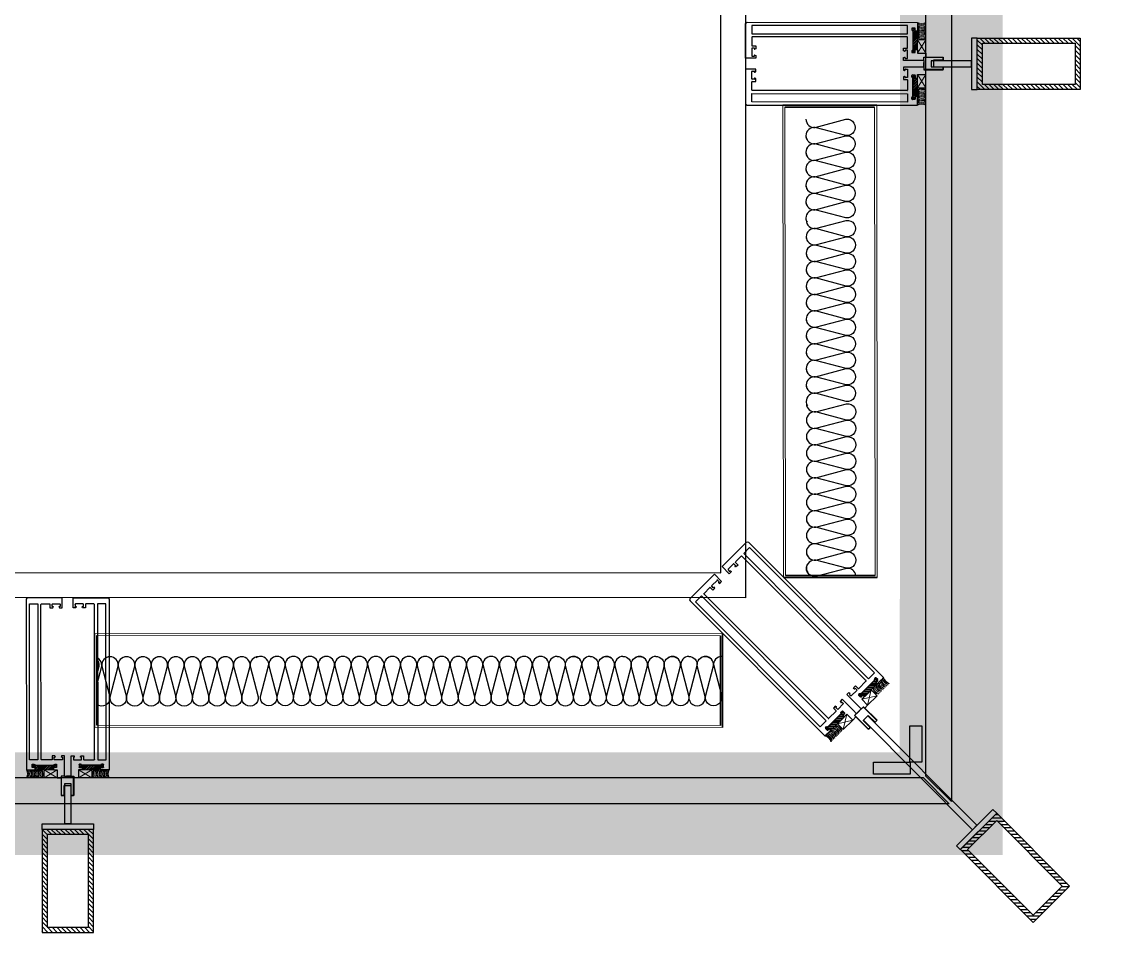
# Model space of a CAD drawing. Header units: feet. Extents: x 1421395 to 1426379, y -945253 to -943919.
# Drawn here: x 1426291.23 to 1426332.15, y -945107.15 to -945072.72 of the extents above; entities that cross this region are included whole.
import ezdxf

# ---------------------------------------------------------------- set-up
doc = ezdxf.new("R2010")
doc.units = ezdxf.units.FT
for name, color, linetype in [('04--hatch-1', 8, 'Continuous'), ('07--dim-1', 8, 'Continuous'), ('glazing', 145, 'Continuous'), ('H--metalwork', 1, 'Continuous'), ('L--windows-1', 1, 'Continuous'), ('M--Tiling', 9, 'Continuous')]:
    doc.layers.add(name, color=color, linetype=linetype)
doc.layers.add('1.PROFILES', color=6, linetype='Continuous', lineweight=35)
doc.layers.add('pline', color=210, linetype='Continuous', lineweight=5)

# ---------------------------------------------------------------- blocks, each defined once
blk = doc.blocks.new('DFS')
at = {"color": 6, "lineweight": 0}
for p, q in [((764601.9, 31632, 0), (764602.4, 31173.2, 0)), ((764603.9, 31630, 0), (764604.4, 31175.2, 0)), ((764691, 31630, 0), (764691.4, 31175.2, 0)), ((764693, 31632, 0), (764693.4, 31173.2, 0)), ((764543.3, 31118.6, 0), (763933.5, 31118.9, 0)), ((764541.3, 31116.6, 0), (763935.5, 31116.9, 0)), ((764541.3, 31029.6, 0), (763935.5, 31029.9, 0)), ((764543.3, 31027.6, 0), (763933.5, 31027.9, 0))]:
    blk.add_line(p, q, dxfattribs=at)
at = {"color": 250, "elevation": 0}
for points in [[(764624.3, 31618.4, 0.451718), (764633.3, 31610.5), (764663.2, 31618.4, -1.135042), (764663.2, 31602.5), (764633.3, 31610.4, 0.451718), (764624.3, 31602.4, 0.137116), (764625.4, 31598.3, 0.137116)], [(764624.3, 31602.4, 0.451718), (764633.3, 31594.5), (764663.2, 31602.4, -1.135042), (764663.2, 31586.5), (764633.3, 31594.4, 0.451718), (764624.3, 31586.4, 0.137116), (764625.4, 31582.3, 0.137116)], [(764624.3, 31586.4, 0.451718), (764633.3, 31578.5), (764663.2, 31586.4, -1.135042), (764663.2, 31570.5), (764633.3, 31578.4, 0.451718), (764624.3, 31570.4, 0.137116), (764625.4, 31566.3, 0.137116)], [(764624.3, 31570.4, 0.451718), (764633.3, 31562.5), (764663.2, 31570.4, -1.135042), (764663.2, 31554.5), (764633.3, 31562.4, 0.451718), (764624.3, 31554.4, 0.137116), (764625.4, 31550.3, 0.137116)], [(764624.3, 31554.4, 0.451718), (764633.3, 31546.5), (764663.2, 31554.4, -1.135042), (764663.2, 31538.5), (764633.3, 31546.4, 0.451718), (764624.3, 31538.4, 0.137116), (764625.4, 31534.3, 0.137116)], [(764624.3, 31538.4, 0.451718), (764633.3, 31530.5), (764663.2, 31538.4, -1.135042), (764663.2, 31522.5), (764633.3, 31530.4, 0.451718), (764624.3, 31522.4, 0.137116), (764625.4, 31518.3, 0.137116)], [(764624.6, 31520.3, 0.451718), (764633.6, 31512.3), (764663.5, 31520.2, -1.135042), (764663.5, 31504.3), (764633.6, 31512.2, 0.451718), (764624.6, 31504.3, 0.137116), (764625.7, 31500.1, 0.137116)], [(764624.6, 31504.3, 0.451718), (764633.6, 31496.3), (764663.5, 31504.2, -1.135042), (764663.5, 31488.3), (764633.6, 31496.2, 0.451718), (764624.6, 31488.3, 0.137116), (764625.7, 31484.1, 0.137116)], [(764624.6, 31488.3, 0.451718), (764633.6, 31480.3), (764663.5, 31488.2, -1.135042), (764663.5, 31472.3), (764633.6, 31480.2, 0.451718), (764624.6, 31472.3, 0.137116), (764625.7, 31468.1, 0.137116)], [(764624.6, 31472.3, 0.451718), (764633.6, 31464.3), (764663.5, 31472.2, -1.135042), (764663.5, 31456.3), (764633.6, 31464.2, 0.451718), (764624.6, 31456.3, 0.137116), (764625.7, 31452.1, 0.137116)], [(764624.6, 31456.3, 0.451718), (764633.6, 31448.3), (764663.5, 31456.2, -1.135042), (764663.5, 31440.3), (764633.6, 31448.2, 0.451718), (764624.6, 31440.3, 0.137116), (764625.7, 31436.1, 0.137116)], [(764624.6, 31440.3, 0.451718), (764633.6, 31432.3), (764663.5, 31440.2, -1.135042), (764663.5, 31424.3), (764633.6, 31432.2, 0.451718), (764624.6, 31424.3, 0.137116), (764625.7, 31420.1, 0.137116)], [(764624.6, 31424.3, 0.451718), (764633.6, 31416.3), (764663.5, 31424.2, -1.135042), (764663.5, 31408.3), (764633.6, 31416.2, 0.451718), (764624.6, 31408.3, 0.137116), (764625.7, 31404.1, 0.137116)], [(764624.6, 31408.3, 0.451718), (764633.6, 31400.3), (764663.5, 31408.2, -1.135042), (764663.5, 31392.3), (764633.6, 31400.2, 0.451718), (764624.6, 31392.3, 0.137116), (764625.7, 31388.1, 0.137116)], [(764624.6, 31392.3, 0.451718), (764633.6, 31384.3), (764663.5, 31392.2, -1.135042), (764663.5, 31376.3), (764633.6, 31384.2, 0.451718), (764624.6, 31376.3, 0.137116), (764625.7, 31372.1, 0.137116)], [(764624.6, 31376.3, 0.451718), (764633.6, 31368.3), (764663.5, 31376.2, -1.135042), (764663.5, 31360.3), (764633.6, 31368.2, 0.451718), (764624.6, 31360.3, 0.137116), (764625.7, 31356.1, 0.137116)], [(764624.6, 31360.3, 0.451718), (764633.6, 31352.3), (764663.5, 31360.2, -1.135042), (764663.5, 31344.3), (764633.6, 31352.2, 0.451718), (764624.6, 31344.3, 0.137116), (764625.7, 31340.1, 0.137116)], [(764624.8, 31342.1, 0.451718), (764633.9, 31334.2), (764663.8, 31342.1, -1.135042), (764663.8, 31326.2), (764633.9, 31334.1, 0.451718), (764624.8, 31326.1, 0.137116), (764626, 31322, 0.137116)], [(764624.8, 31326.1, 0.451718), (764633.9, 31318.2), (764663.8, 31326.1, -1.135042), (764663.8, 31310.2), (764633.9, 31318.1, 0.451718), (764624.8, 31310.1, 0.137116), (764626, 31306, 0.137116)], [(764624.8, 31310.1, 0.451718), (764633.9, 31302.2), (764663.8, 31310.1, -1.135042), (764663.8, 31294.2), (764633.9, 31302.1, 0.451718), (764624.8, 31294.1, 0.137116), (764626, 31290, 0.137116)], [(764624.8, 31294.1, 0.451718), (764633.9, 31286.2), (764663.8, 31294.1, -1.135042), (764663.8, 31278.2), (764633.9, 31286.1, 0.451718), (764624.8, 31278.1, 0.137116), (764626, 31274, 0.137116)], [(764624.8, 31278.1, 0.451718), (764633.9, 31270.2), (764663.8, 31278.1, -1.135042), (764663.8, 31262.2), (764633.9, 31270.1, 0.451718), (764624.8, 31262.1, 0.137116), (764626, 31258, 0.137116)], [(764624.8, 31262.1, 0.451718), (764633.9, 31254.2), (764663.8, 31262.1, -1.135042), (764663.8, 31246.2), (764633.9, 31254.1, 0.451718), (764624.8, 31246.1, 0.137116), (764626, 31242, 0.137116)], [(764624.8, 31246.1, 0.451718), (764633.9, 31238.2), (764663.8, 31246.1, -1.135042), (764663.8, 31230.2), (764633.9, 31238.1, 0.451718), (764624.8, 31230.1, 0.137116), (764626, 31226, 0.137116)], [(764624.8, 31230.1, 0.451718), (764633.9, 31222.2), (764663.8, 31230.1, -1.135042), (764663.8, 31214.2), (764633.9, 31222.1, 0.451718), (764624.8, 31214.1, 0.137116), (764626, 31210, 0.137116)], [(764624.8, 31214.1, 0.451718), (764633.9, 31206.2), (764663.8, 31214.1, -1.135042), (764663.8, 31198.2), (764633.9, 31206.1, 0.451718), (764624.8, 31198.1, 0.137116), (764626, 31194, 0.137116)], [(764624.8, 31198.1, 0.451718), (764633.9, 31190.2), (764663.8, 31198.1, -1.135042), (764663.8, 31182.2), (764633.9, 31190.1, 0.451718), (764624.8, 31182.1, 0.137116), (764626, 31178, 0.137116)], [(764672.8, 31175.2, 0.410517), (764663.8, 31182.1), (764633.9, 31174.2, -0.451718), (764624.8, 31182.1, -0.137116), (764626, 31186.3)], [(763948.4, 31096.3, 0.451718), (763940.5, 31087.3), (763948.4, 31057.3, -0.669551), (763935.5, 31050, -0.669551)], [(763935.5, 31068.8), (763940.4, 31087.3, 0.337595), (763935.5, 31095.7)], [(763935.5, 31078.3), (763937.9, 31087.2, 0.235183), (763935.5, 31094)], [(763964.4, 31096.3, 0.451718), (763956.5, 31087.3), (763964.4, 31057.3, -1.135042), (763948.5, 31057.3), (763956.4, 31087.3, 0.451718), (763948.4, 31096.3, 0.137116), (763944.3, 31095.1, 0.137116)], [(763980.4, 31096.3, 0.451718), (763972.5, 31087.3), (763980.4, 31057.3, -1.135042), (763964.5, 31057.3), (763972.4, 31087.3, 0.451718), (763964.4, 31096.3, 0.137116), (763960.3, 31095.1, 0.137116)], [(763996.4, 31096.3, 0.451718), (763988.5, 31087.3), (763996.4, 31057.3, -1.135042), (763980.5, 31057.3), (763988.4, 31087.3, 0.451718), (763980.4, 31096.3, 0.137116), (763976.3, 31095.1, 0.137116)], [(764012.4, 31096.3, 0.451718), (764004.5, 31087.3), (764012.4, 31057.3, -1.135042), (763996.5, 31057.3), (764004.4, 31087.3, 0.451718), (763996.4, 31096.3, 0.137116), (763992.3, 31095.1, 0.137116)], [(764028.4, 31096.3, 0.451718), (764020.5, 31087.3), (764028.4, 31057.3, -1.135042), (764012.5, 31057.3), (764020.4, 31087.3, 0.451718), (764012.4, 31096.3, 0.137116), (764008.3, 31095.1, 0.137116)], [(764044.4, 31096.3, 0.451718), (764036.5, 31087.3), (764044.4, 31057.3, -1.135042), (764028.5, 31057.3), (764036.4, 31087.3, 0.451718), (764028.4, 31096.3, 0.137116), (764024.3, 31095.1, 0.137116)], [(764060.4, 31096.3, 0.451718), (764052.5, 31087.3), (764060.4, 31057.3, -1.135042), (764044.5, 31057.3), (764052.4, 31087.3, 0.451718), (764044.4, 31096.3, 0.137116), (764040.3, 31095.1, 0.137116)], [(764076.4, 31096.3, 0.451718), (764068.5, 31087.3), (764076.4, 31057.3, -1.135042), (764060.5, 31057.3), (764068.4, 31087.3, 0.451718), (764060.4, 31096.3, 0.137116), (764056.3, 31095.1, 0.137116)], [(764092.4, 31096.3, 0.451718), (764084.5, 31087.3), (764092.4, 31057.3, -1.135042), (764076.5, 31057.3), (764084.4, 31087.3, 0.451718), (764076.4, 31096.3, 0.137116), (764072.3, 31095.1, 0.137116)], [(764110.6, 31096.6, 0.451718), (764102.7, 31087.6), (764110.5, 31057.6, -1.135042), (764094.7, 31057.6), (764102.5, 31087.6, 0.451718), (764094.6, 31096.6, 0.137116), (764090.4, 31095.4, 0.137116)], [(764126.6, 31096.6, 0.451718), (764118.7, 31087.6), (764126.5, 31057.6, -1.135042), (764110.7, 31057.6), (764118.5, 31087.6, 0.451718), (764110.6, 31096.6, 0.137116), (764106.4, 31095.4, 0.137116)], [(764142.6, 31096.6, 0.451718), (764134.7, 31087.6), (764142.5, 31057.6, -1.135042), (764126.7, 31057.6), (764134.5, 31087.6, 0.451718), (764126.6, 31096.6, 0.137116), (764122.4, 31095.4, 0.137116)], [(764158.6, 31096.6, 0.451718), (764150.7, 31087.6), (764158.5, 31057.6, -1.135042), (764142.7, 31057.6), (764150.5, 31087.6, 0.451718), (764142.6, 31096.6, 0.137116), (764138.4, 31095.4, 0.137116)], [(764174.6, 31096.6, 0.451718), (764166.7, 31087.6), (764174.5, 31057.6, -1.135042), (764158.7, 31057.6), (764166.5, 31087.6, 0.451718), (764158.6, 31096.6, 0.137116), (764154.4, 31095.4, 0.137116)], [(764190.6, 31096.6, 0.451718), (764182.7, 31087.6), (764190.5, 31057.6, -1.135042), (764174.7, 31057.6), (764182.5, 31087.6, 0.451718), (764174.6, 31096.6, 0.137116), (764170.4, 31095.4, 0.137116)], [(764206.6, 31096.6, 0.451718), (764198.7, 31087.6), (764206.5, 31057.6, -1.135042), (764190.7, 31057.6), (764198.5, 31087.6, 0.451718), (764190.6, 31096.6, 0.137116), (764186.4, 31095.4, 0.137116)], [(764222.6, 31096.6, 0.451718), (764214.7, 31087.6), (764222.5, 31057.6, -1.135042), (764206.7, 31057.6), (764214.5, 31087.6, 0.451718), (764206.6, 31096.6, 0.137116), (764202.4, 31095.4, 0.137116)], [(764238.6, 31096.6, 0.451718), (764230.7, 31087.6), (764238.5, 31057.6, -1.135042), (764222.7, 31057.6), (764230.5, 31087.6, 0.451718), (764222.6, 31096.6, 0.137116), (764218.4, 31095.4, 0.137116)], [(764254.6, 31096.6, 0.451718), (764246.7, 31087.6), (764254.5, 31057.6, -1.135042), (764238.7, 31057.6), (764246.5, 31087.6, 0.451718), (764238.6, 31096.6, 0.137116), (764234.4, 31095.4, 0.137116)], [(764270.6, 31096.6, 0.451718), (764262.7, 31087.6), (764270.5, 31057.6, -1.135042), (764254.7, 31057.6), (764262.5, 31087.6, 0.451718), (764254.6, 31096.6, 0.137116), (764250.4, 31095.4, 0.137116)], [(764286.6, 31096.6, 0.451718), (764278.7, 31087.6), (764286.5, 31057.6, -1.135042), (764270.7, 31057.6), (764278.5, 31087.6, 0.451718), (764270.6, 31096.6, 0.137116), (764266.4, 31095.4, 0.137116)], [(764302.6, 31096.6, 0.451718), (764294.7, 31087.6), (764302.5, 31057.6, -1.135042), (764286.7, 31057.6), (764294.5, 31087.6, 0.451718), (764286.6, 31096.6, 0.137116), (764282.4, 31095.4, 0.137116)], [(764318.6, 31096.6, 0.451718), (764310.7, 31087.6), (764318.5, 31057.6, -1.135042), (764302.7, 31057.6), (764310.5, 31087.6, 0.451718), (764302.6, 31096.6, 0.137116), (764298.4, 31095.4, 0.137116)], [(764334.6, 31096.6, 0.451718), (764326.7, 31087.6), (764334.5, 31057.6, -1.135042), (764318.7, 31057.6), (764326.5, 31087.6, 0.451718), (764318.6, 31096.6, 0.137116), (764314.4, 31095.4, 0.137116)], [(764350.6, 31096.6, 0.451718), (764342.7, 31087.6), (764350.5, 31057.6, -1.135042), (764334.7, 31057.6), (764342.5, 31087.6, 0.451718), (764334.6, 31096.6, 0.137116), (764330.4, 31095.4, 0.137116)], [(764366.6, 31096.6, 0.451718), (764358.7, 31087.6), (764366.5, 31057.6, -1.135042), (764350.7, 31057.6), (764358.5, 31087.6, 0.451718), (764350.6, 31096.6, 0.137116), (764346.4, 31095.4, 0.137116)], [(764382.6, 31096.6, 0.451718), (764374.7, 31087.6), (764382.5, 31057.6, -1.135042), (764366.7, 31057.6), (764374.5, 31087.6, 0.451718), (764366.6, 31096.6, 0.137116), (764362.4, 31095.4, 0.137116)], [(764382.6, 31096.6, -0.451718), (764390.5, 31087.6), (764382.7, 31057.6, 1.135042), (764398.5, 31057.6), (764390.7, 31087.6, -0.451718), (764398.6, 31096.6, -0.137116), (764402.7, 31095.4, -0.137116)], [(764414.6, 31096.6, 0.451718), (764406.7, 31087.6), (764414.5, 31057.6, -1.135042), (764398.7, 31057.6), (764406.5, 31087.6, 0.451718), (764398.6, 31096.6, 0.137116), (764394.4, 31095.4, 0.137116)], [(764414.6, 31096.6, -0.451718), (764422.5, 31087.6), (764414.7, 31057.6, 1.135042), (764430.5, 31057.6), (764422.7, 31087.6, -0.451718), (764430.6, 31096.6, -0.137116), (764434.7, 31095.4, -0.137116)], [(764446.6, 31096.6, 0.451718), (764438.7, 31087.6), (764446.5, 31057.6, -1.135042), (764430.7, 31057.6), (764438.5, 31087.6, 0.451718), (764430.6, 31096.6, 0.137116), (764426.4, 31095.4, 0.137116)], [(764446.6, 31096.6, -0.451718), (764454.5, 31087.6), (764446.7, 31057.6, 1.135042), (764462.5, 31057.6), (764454.7, 31087.6, -0.451718), (764462.6, 31096.6, -0.137116), (764466.7, 31095.4, -0.137116)], [(764478.6, 31096.6, 0.451718), (764470.7, 31087.6), (764478.5, 31057.6, -1.135042), (764462.7, 31057.6), (764470.5, 31087.6, 0.451718), (764462.6, 31096.6, 0.137116), (764458.4, 31095.4, 0.137116)], [(764478.6, 31096.6, -0.451718), (764486.5, 31087.6), (764478.7, 31057.6, 1.135042), (764494.5, 31057.6), (764486.7, 31087.6, -0.451718), (764494.6, 31096.6, -0.137116), (764498.7, 31095.4, -0.137116)], [(764510.6, 31096.6, 0.451718), (764502.7, 31087.6), (764510.5, 31057.6, -1.135042), (764494.7, 31057.6), (764502.5, 31087.6, 0.451718), (764494.6, 31096.6, 0.137116), (764490.4, 31095.4, 0.137116)], [(764510.6, 31096.6, -0.451718), (764518.5, 31087.6), (764510.7, 31057.6, 1.135042), (764526.5, 31057.6), (764518.7, 31087.6, -0.451718), (764526.6, 31096.6, -0.137116), (764530.7, 31095.4, -0.137116)], [(764542.6, 31096.6, 0.451718), (764534.7, 31087.6), (764542.5, 31057.6, -1.135042), (764526.7, 31057.6), (764534.5, 31087.6, 0.451718), (764526.6, 31096.6, 0.137116), (764522.4, 31095.4, 0.137116)]]:
    blk.add_lwpolyline(points, format="xyb", dxfattribs=at)
at = {"layer": '1.PROFILES'}
for p, q in [((764601.9, 31632, 0), (764693, 31632, 0)), ((764603.9, 31630, 0), (764691, 31630, 0)), ((764693.4, 31173.2, 0), (764602.4, 31173.2, 0)), ((764691.4, 31175.2, 0), (764604.4, 31175.2, 0)), ((763933.5, 31027.9, 0), (763933.5, 31118.9, 0)), ((763935.5, 31029.9, 0), (763935.5, 31116.9, 0)), ((764541.3, 31116.6, 0), (764541.3, 31029.6, 0)), ((764543.3, 31118.6, 0), (764543.3, 31027.6, 0))]:
    blk.add_line(p, q, dxfattribs=at)
at = {"layer": 'M--Tiling', "elevation": 0}
for points in [[(764541.5, 31177.7), (764541.5, 31754), (764565.6, 31754), (764565.6, 31177.7), (764565.6, 31177.7)], [(764565.6, 31177.7), (764565.6, 31177.7), (764565.6, 31153.6), (762765.9, 31154.1), (762765.9, 31178.2), (764541.5, 31177.7)]]:
    blk.add_lwpolyline(points, dxfattribs=at)
blk = doc.blocks.new('dxfhjt')
at = {"lineweight": 9}
h = blk.add_hatch(dxfattribs=at)
h.set_pattern_fill('ANSI32', color=250, scale=5, angle=900, style=0)
h.set_pattern_definition([(225, (123068.4649, -64400.1108), (1.325825215, -1.325825215), []), (225, (123067.581, -64400.1108), (1.325825215, -1.325825215), [])])
h.paths.add_polyline_path([(-56844.4, -163131.8, 0.414214), (-56844.2, -163131.6), (-56844.2, -163130.6), (-56844.6, -163129.8), (-56845.2, -163129.8), (-56845.2, -163110.5), (-56844.6, -163110.5), (-56844.2, -163109.8), (-56844.2, -163108.8, 0.414214), (-56844.4, -163108.5), (-56846.8, -163108.5, 0.414214), (-56847.1, -163108.8), (-56847.1, -163111.5), (-56849.4, -163111.5, 0.094195), (-56849.4, -163111.6), (-56849.4, -163128.8, 0.094195), (-56849.4, -163128.8), (-56847.1, -163128.8), (-56847.1, -163131.6, 0.414214), (-56846.8, -163131.8)])
h = blk.add_hatch(dxfattribs=at)
h.set_pattern_fill('ANSI32', color=250, scale=5, angle=900, style=0)
h.set_pattern_definition([(225, (120069.4656, -64400.1108), (1.325825215, -1.325825215), []), (225, (120068.5818, -64400.1108), (1.325825215, -1.325825215), [])])
h.paths.add_polyline_path([(-56844.4, -163154.1, -0.414214), (-56844.2, -163154.3), (-56844.2, -163155.3), (-56844.6, -163156), (-56845.2, -163156), (-56845.2, -163175.4), (-56844.6, -163175.4), (-56844.2, -163176.1), (-56844.2, -163177.1, -0.414214), (-56844.4, -163177.4), (-56846.8, -163177.4, -0.414214), (-56847.1, -163177.1), (-56847.1, -163174.4), (-56849.4, -163174.4, -0.094195), (-56849.4, -163174.3), (-56849.4, -163157.1, -0.094195), (-56849.4, -163157.1), (-56847.1, -163157.1), (-56847.1, -163154.3, -0.414214), (-56846.8, -163154.1)])
at = {"color": 250}
for p, q in [((-56683.9, -163102.9, 0), (-56849.4, -163102.7, 0)), ((-56849.4, -163102.7, 0), (-56849.4, -163105.7, 0)), ((-56682.9, -163103.3, 0), (-56683.9, -163102.9, 0)), ((-56682.4, -163104.2, 0), (-56682.9, -163103.3, 0)), ((-56849.4, -163105.7, 0), (-56849.4, -163111.3, 0)), ((-56849.4, -163111.3, 0), (-56847.3, -163111.3, 0)), ((-56847.3, -163111.3, 0), (-56847.3, -163108.8, 0)), ((-56846.8, -163108.3, 0), (-56844.4, -163108.3, 0)), ((-56844.5, -163110.8, 0), (-56844.9, -163110.8, 0)), ((-56844.9, -163110.8, 0), (-56844.9, -163129.6, 0)), ((-56843.9, -163109.9, 0), (-56844.5, -163110.8, 0)), ((-56843.9, -163108.8, 0), (-56843.9, -163109.9, 0)), ((-56682.4, -163137.9, 0), (-56682.4, -163104.2, 0)), ((-56839.8, -163127.3, 0), (-56839.8, -163117.4, 0)), ((-56839.3, -163116.9, 0), (-56688.9, -163117.1, 0)), ((-56688.4, -163117.6, 0), (-56688.4, -163125.6, 0)), ((-56849.4, -163132.7, 0), (-56857.4, -163132.7, 0)), ((-56847.3, -163129.1, 0), (-56849.4, -163129.1, 0)), ((-56849.4, -163129.1, 0), (-56849.4, -163132.2, 0)), ((-56849.4, -163132.2, 0), (-56849.4, -163132.7, 0)), ((-56847.3, -163131.6, 0), (-56847.3, -163129.1, 0)), ((-56844.4, -163132.1, 0), (-56846.8, -163132.1, 0)), ((-56844.9, -163129.6, 0), (-56844.5, -163129.6, 0)), ((-56844.5, -163129.6, 0), (-56843.9, -163130.5, 0)), ((-56843.9, -163130.5, 0), (-56843.9, -163131.6, 0)), ((-56839.8, -163137.6, 0), (-56839.8, -163129.6, 0)), ((-56839.8, -163129.6, 0), (-56837.7, -163129.6, 0)), ((-56835.9, -163127.6, 0), (-56839.5, -163127.6, 0)), ((-56837.5, -163129.6, 0), (-56837.3, -163129.6, 0)), ((-56837.3, -163129.6, 0), (-56837.3, -163130.3, 0)), ((-56836.9, -163130.6, 0), (-56835.9, -163130.4, 0)), ((-56835.9, -163130.4, 0), (-56835.9, -163127.6, 0)), ((-56688.7, -163125.9, 0), (-56692.3, -163125.9, 0)), ((-56692.3, -163125.9, 0), (-56692.3, -163128.6, 0)), ((-56692.3, -163128.6, 0), (-56691.3, -163128.9, 0)), ((-56691.3, -163134.9, 0), (-56692.3, -163135.2, 0)), ((-56690.9, -163128.6, 0), (-56691, -163128.3, 0)), ((-56690.9, -163128, 0), (-56690.9, -163127.9, 0)), ((-56690.9, -163127.9, 0), (-56688.7, -163127.9, 0)), ((-56688.4, -163128.2, 0), (-56688.4, -163135.4, 0)), ((-56855.6, -163137, 0), (-56874.3, -163137, 0)), ((-56874.3, -163137, 0), (-56874.3, -163139.6, 0)), ((-56874.3, -163139.9, 0), (-56874.3, -163137.3, 0)), ((-56874.3, -163137.3, 0), (-56855.6, -163137.3, 0)), ((-56874.3, -163139.6, 0), (-56864.8, -163139.6, 0)), ((-56864.8, -163139.9, 0), (-56874.3, -163139.9, 0)), ((-56864.8, -163146.6, 0), (-56864.8, -163139.6, 0)), ((-56864.8, -163145.1, 0), (-56864.8, -163146.3, 0)), ((-56855.6, -163139.7, 0), (-56855.6, -163144.2, 0)), ((-56855.6, -163139.7, 0), (-56851.5, -163139.7, 0)), ((-56855.6, -163146.2, 0), (-56855.6, -163141.7, 0)), ((-56851.5, -163139.7, 0), (-56849.4, -163139.7, 0)), ((-56849.4, -163139.7, 0), (-56835.9, -163139.7, 0)), ((-56837.7, -163137.6, 0), (-56839.8, -163137.6, 0)), ((-56837.3, -163137.6, 0), (-56837.6, -163137.6, 0)), ((-56837.3, -163136.9, 0), (-56837.3, -163137.6, 0)), ((-56835.9, -163136.9, 0), (-56836.9, -163136.7, 0)), ((-56835.9, -163139.7, 0), (-56835.9, -163136.9, 0)), ((-56692.3, -163135.2, 0), (-56692.3, -163136.8, 0)), ((-56692.3, -163136.8, 0), (-56692.3, -163137.9, 0)), ((-56692.3, -163137.9, 0), (-56682.4, -163137.9, 0)), ((-56691, -163135.5, 0), (-56690.9, -163135.2, 0)), ((-56690.9, -163135.9, 0), (-56690.9, -163135.9, 0)), ((-56690.9, -163135.9, 0), (-56690.9, -163135.9, 0)), ((-56690.4, -163135.9, 0), (-56690.5, -163135.9, 0)), ((-56688.9, -163135.9, 0), (-56690.4, -163135.9, 0)), ((-56864.8, -163146.3, 0), (-56874.3, -163146.3, 0)), ((-56874.3, -163146.3, 0), (-56874.3, -163149, 0)), ((-56874.3, -163149.3, 0), (-56874.3, -163146.6, 0)), ((-56874.3, -163146.6, 0), (-56864.8, -163146.6, 0)), ((-56874.3, -163149, 0), (-56855.6, -163149, 0)), ((-56855.6, -163149.3, 0), (-56874.3, -163149.3, 0)), ((-56849.4, -163153.2, 0), (-56857.4, -163153.2, 0)), ((-56855.6, -163146.2, 0), (-56835.9, -163146.2, 0)), ((-56851.5, -163146.2, 0), (-56849.4, -163146.2, 0)), ((-56849.4, -163146.2, 0), (-56835.9, -163146.2, 0)), ((-56849.4, -163153.7, 0), (-56849.4, -163153.2, 0)), ((-56849.4, -163156.5, 0), (-56849.4, -163153.4, 0)), ((-56847.3, -163154.3, 0), (-56847.3, -163156.8, 0)), ((-56844.4, -163153.8, 0), (-56846.8, -163153.8, 0)), ((-56844.5, -163156.3, 0), (-56843.9, -163155.4, 0)), ((-56843.9, -163155.4, 0), (-56843.9, -163154.3, 0)), ((-56837.7, -163148.2, 0), (-56839.8, -163148.2, 0)), ((-56839.8, -163148.2, 0), (-56839.8, -163156.2, 0)), ((-56837.3, -163148.2, 0), (-56837.6, -163148.2, 0)), ((-56837.3, -163148.9, 0), (-56837.3, -163148.2, 0)), ((-56837.3, -163156.2, 0), (-56837.3, -163155.5, 0)), ((-56835.9, -163149, 0), (-56836.9, -163149.2, 0)), ((-56836.9, -163155.3, 0), (-56835.9, -163155.5, 0)), ((-56835.9, -163146.2, 0), (-56835.9, -163149, 0)), ((-56835.9, -163155.5, 0), (-56835.9, -163158.2, 0)), ((-56692.3, -163149.4, 0), (-56692.3, -163148.3, 0)), ((-56692.3, -163148.3, 0), (-56682.4, -163148.3, 0)), ((-56692.3, -163151, 0), (-56692.3, -163149.4, 0)), ((-56691.3, -163151.3, 0), (-56692.3, -163151, 0)), ((-56691, -163150.7, 0), (-56690.9, -163151, 0)), ((-56690.9, -163150.3, 0), (-56690.9, -163150.3, 0)), ((-56690.9, -163150.3, 0), (-56690.9, -163150.4, 0)), ((-56690.4, -163150.3, 0), (-56690.5, -163150.3, 0)), ((-56688.9, -163150.3, 0), (-56690.4, -163150.3, 0)), ((-56688.4, -163158, 0), (-56688.4, -163150.8, 0)), ((-56682.4, -163148.3, 0), (-56682.4, -163182, 0)), ((-56847.3, -163156.8, 0), (-56849.4, -163156.8, 0)), ((-56844.9, -163175.1, 0), (-56844.9, -163156.3, 0)), ((-56844.9, -163156.3, 0), (-56844.5, -163156.3, 0)), ((-56839.8, -163156.2, 0), (-56837.7, -163156.2, 0)), ((-56839.8, -163158.5, 0), (-56839.8, -163168.5, 0)), ((-56835.9, -163158.2, 0), (-56839.5, -163158.2, 0)), ((-56837.5, -163156.2, 0), (-56837.3, -163156.2, 0)), ((-56692.3, -163157.6, 0), (-56691.3, -163157.3, 0)), ((-56692.3, -163160.3, 0), (-56692.3, -163157.6, 0)), ((-56688.7, -163160.3, 0), (-56692.3, -163160.3, 0)), ((-56690.9, -163157.6, 0), (-56691, -163157.9, 0)), ((-56690.9, -163158.2, 0), (-56690.9, -163158.3, 0)), ((-56690.9, -163158.3, 0), (-56688.7, -163158.3, 0)), ((-56688.4, -163168.6, 0), (-56688.4, -163160.6, 0)), ((-56849.4, -163179.8, 0), (-56849.4, -163174.3, 0)), ((-56849.4, -163174.6, 0), (-56847.3, -163174.6, 0)), ((-56847.3, -163174.6, 0), (-56847.3, -163177.1, 0)), ((-56844.5, -163175.1, 0), (-56844.9, -163175.1, 0)), ((-56843.9, -163176, 0), (-56844.5, -163175.1, 0)), ((-56843.9, -163177.1, 0), (-56843.9, -163176, 0)), ((-56839.3, -163169, 0), (-56688.9, -163169.1, 0)), ((-56849.4, -163183.2, 0), (-56849.4, -163180.2, 0)), ((-56683.9, -163183.3, 0), (-56849.4, -163183.2, 0)), ((-56846.8, -163177.6, 0), (-56844.4, -163177.6, 0)), ((-56682.9, -163182.9, 0), (-56683.9, -163183.3, 0)), ((-56682.4, -163182, 0), (-56682.9, -163182.9, 0))]:
    blk.add_line(p, q, dxfattribs=at)
at = {"color": 250, "lineweight": 0}
for p, q in [((-56857.4, -163119.7, 0), (-56849.4, -163132.7, 0)), ((-56849.4, -163119.7, 0), (-56857.4, -163132.7, 0)), ((-56857.4, -163166.1, 0), (-56849.4, -163153.2, 0)), ((-56849.4, -163166.1, 0), (-56857.4, -163153.2, 0))]:
    blk.add_line(p, q, dxfattribs=at)
at = {"color": 250, "lineweight": 9, "elevation": 0}
for points in [[(-56847.1, -163111.5), (-56847.1, -163108.8, -0.414214), (-56846.8, -163108.5), (-56844.4, -163108.5, -0.414214), (-56844.2, -163108.8), (-56844.2, -163109.8), (-56844.6, -163110.5), (-56845.2, -163110.5), (-56845.2, -163129.8), (-56844.6, -163129.8), (-56844.2, -163130.6), (-56844.2, -163131.6, -0.414214), (-56844.4, -163131.8), (-56846.8, -163131.8, -0.414214), (-56847.1, -163131.6), (-56847.1, -163128.8), (-56849.4, -163128.8, -0.094195), (-56849.4, -163128.8), (-56849.4, -163111.6, -0.094195), (-56849.4, -163111.5)], [(-56847.1, -163174.4), (-56847.1, -163177.1, 0.414214), (-56846.8, -163177.4), (-56844.4, -163177.4, 0.414214), (-56844.2, -163177.1), (-56844.2, -163176.1), (-56844.6, -163175.4), (-56845.2, -163175.4), (-56845.2, -163156), (-56844.6, -163156), (-56844.2, -163155.3), (-56844.2, -163154.3, 0.414214), (-56844.4, -163154.1), (-56846.8, -163154.1, 0.414214), (-56847.1, -163154.3), (-56847.1, -163157.1), (-56849.4, -163157.1, 0.094195), (-56849.4, -163157.1), (-56849.4, -163174.3, 0.094195), (-56849.4, -163174.4)]]:
    blk.add_lwpolyline(points, format="xyb", close=True, dxfattribs=at)
at = {"color": 250, "elevation": 0}
for points in [[(-56839.8, -163113.9), (-56839.8, -163105.7), (-56688.4, -163105.9), (-56688.4, -163114.1)], [(-56839.8, -163113.9), (-56839.8, -163105.7), (-56688.4, -163105.9), (-56688.4, -163114.1)], [(-56839.8, -163172), (-56839.8, -163180.2), (-56688.4, -163180.3), (-56688.4, -163172.1)], [(-56839.8, -163172), (-56839.8, -163180.2), (-56688.4, -163180.3), (-56688.4, -163172.1)]]:
    blk.add_lwpolyline(points, close=True, dxfattribs=at)
at = {"color": 250, "lineweight": 0, "elevation": 0}
for points in [[(-56857.4, -163119.7), (-56857.4, -163132.7), (-56849.4, -163132.7), (-56849.4, -163119.7)], [(-56857.4, -163166.1), (-56857.4, -163153.2), (-56849.4, -163153.2), (-56849.4, -163166.1)]]:
    blk.add_lwpolyline(points, close=True, dxfattribs=at)
at = {"color": 250, "elevation": 0}
for points in [[(-56857.4, -163132.7), (-56857.4, -163137)], [(-56855.6, -163146.2), (-56855.6, -163137)], [(-56857.4, -163153.2), (-56857.4, -163149.3)], [(-56855.6, -163146.2), (-56855.6, -163149.3)]]:
    blk.add_lwpolyline(points, dxfattribs=at)
at = {"color": 250, "lineweight": 0}
for centre, radius, start, end in [((-56853.4, -163096, 0), 7.86, 239.3714, 300.6286), ((-56853.4, -163096.8, 0), 7.86, 239.3786, 300.5825), ((-56853.4, -163097.8, 0), 7.86, 239.3786, 300.5825), ((-56853.7, -163101.4, 0), 5.73, 229.7967, 318.6614), ((-56853.7, -163102.4, 0), 5.73, 229.7967, 318.6614), ((-56853.7, -163103.6, 0), 5.73, 229.7967, 318.6614), ((-56853.7, -163105, 0), 5.73, 229.7967, 318.6614), ((-56853.7, -163106.1, 0), 5.73, 229.7967, 318.6614), ((-56853.7, -163107.2, 0), 5.73, 229.7967, 318.6614), ((-56853.7, -163108.6, 0), 5.73, 229.7967, 318.6614), ((-56853.7, -163109.7, 0), 5.73, 229.7967, 318.6614), ((-56853.7, -163111, 0), 5.73, 229.7967, 318.6614), ((-56853.7, -163112.4, 0), 5.73, 229.7967, 318.6614), ((-56853.7, -163113.4, 0), 5.73, 229.7967, 318.6614), ((-56853.7, -163172.5, 0), 5.73, 41.3386, 130.2033), ((-56853.7, -163173.5, 0), 5.73, 41.3386, 130.2033), ((-56853.7, -163174.9, 0), 5.73, 41.3386, 130.2033), ((-56853.7, -163176.2, 0), 5.73, 41.3386, 130.2033), ((-56853.7, -163177.3, 0), 5.73, 41.3386, 130.2033), ((-56853.7, -163178.6, 0), 5.73, 41.3386, 130.2033), ((-56853.7, -163179.8, 0), 5.73, 41.3386, 130.2033), ((-56853.7, -163180.9, 0), 5.73, 41.3386, 130.2033), ((-56853.7, -163182.2, 0), 5.73, 41.3386, 130.2033), ((-56853.7, -163183.4, 0), 5.73, 41.3386, 130.2033), ((-56853.7, -163184.4, 0), 5.73, 41.3386, 130.2033), ((-56853.4, -163188.1, 0), 7.86, 59.4175, 120.6214), ((-56853.4, -163189.1, 0), 7.86, 59.4175, 120.6214), ((-56853.4, -163189.9, 0), 7.86, 59.3714, 120.6286)]:
    blk.add_arc(centre, radius, start, end, dxfattribs=at)
at = {"color": 250}
for centre, radius, start, end in [((-56846.8, -163108.8, 0), 0.5, 90, 180), ((-56844.4, -163108.8, 0), 0.5, 360, 90), ((-56839.3, -163117.4, 0), 0.5, 90, 180), ((-56688.9, -163117.6, 0), 0.5, 0, 90), ((-56846.8, -163131.6, 0), 0.5, 180, 270), ((-56844.4, -163131.6, 0), 0.5, 270, 0), ((-56839.5, -163127.3, 0), 0.3, 180, 270), ((-56837.6, -163129.9, 0), 0.3, 75.7816, 104.2184), ((-56837, -163130.3, 0), 0.3, 180, 285), ((-56691.2, -163128.6, 0), 0.3, 255, 348.3535), ((-56691.2, -163135.2, 0), 0.3, 1.3831, 105), ((-56690.7, -163128.2, 0), 0.3, 129.5901, 195), ((-56688.7, -163125.6, 0), 0.3, 270, 360), ((-56688.7, -163128.2, 0), 0.3, 360, 90), ((-56837.6, -163137.3, 0), 0.3, 258.6985, 281.3015), ((-56837, -163136.9, 0), 0.3, 75, 180), ((-56690.7, -163135.6, 0), 0.3, 165, 230.4099), ((-56690.7, -163135.6, 0), 0.3, 240.8395, 268.2462), ((-56690.6, -163135.6, 0), 0.3, 246.8392, 300), ((-56688.9, -163135.4, 0), 0.5, 270, 0), ((-56846.8, -163154.3, 0), 0.5, 90, 180), ((-56844.4, -163154.3, 0), 0.5, 360, 90), ((-56837.6, -163148.5, 0), 0.3, 78.6985, 101.3015), ((-56837, -163148.9, 0), 0.3, 180, 285), ((-56837, -163155.5, 0), 0.3, 75, 180), ((-56691.2, -163151, 0), 0.3, 255, 358.6169), ((-56690.7, -163150.6, 0), 0.3, 129.5901, 195), ((-56690.7, -163150.6, 0), 0.3, 91.7538, 119.1605), ((-56690.6, -163150.6, 0), 0.3, 60, 113.1608), ((-56688.9, -163150.8, 0), 0.5, 0, 90), ((-56839.5, -163158.5, 0), 0.3, 90, 180), ((-56837.6, -163156, 0), 0.3, 255.7816, 284.2184), ((-56691.2, -163157.6, 0), 0.3, 11.6465, 105), ((-56690.7, -163158, 0), 0.3, 165, 230.4099), ((-56688.7, -163158, 0), 0.3, 270, 0), ((-56688.7, -163160.6, 0), 0.3, 360, 90), ((-56846.8, -163177.1, 0), 0.5, 180, 270), ((-56844.4, -163177.1, 0), 0.5, 270, 0), ((-56839.3, -163168.5, 0), 0.5, 180, 270), ((-56688.9, -163168.6, 0), 0.5, 270, 0)]:
    blk.add_arc(centre, radius, start, end, dxfattribs=at)
blk = doc.blocks.new('RGQ')
at = {"layer": '04--hatch-1'}
h = blk.add_hatch(dxfattribs=at)
h.set_pattern_fill('ANSI31', color=256)
h.paths.add_polyline_path([(431651, 108268.1), (431601, 108268.1), (431601, 108168.1), (431651, 108168.1)])
h.paths.add_polyline_path([(431646, 108263.1), (431646, 108173.1), (431606, 108173.1), (431606, 108263.1)], flags=16)
at = {"layer": 'H--metalwork'}
for points in [[(431601, 108268.1), (431651, 108268.1), (431651, 108168.1), (431601, 108168.1)], [(431606, 108263.1), (431646, 108263.1), (431646, 108173.1), (431606, 108173.1)]]:
    blk.add_lwpolyline(points, close=True, dxfattribs=at)
blk = doc.blocks.new('4th')
at = {"lineweight": 9}
h = blk.add_hatch(dxfattribs=at)
h.set_pattern_fill('ANSI32', color=250, scale=5, angle=855, style=0)
h.set_pattern_definition([(180, (-151889.8006, -419967.614), (-1e-11, -1.875), []), (180, (-151890.4256, -419966.989), (-1e-11, -1.875), [])])
h.paths.add_polyline_path([(-346852.9, -393939.2, -0.414214), (-346852.9, -393938.8), (-346852.2, -393938.1), (-346851.4, -393937.9), (-346851, -393938.3), (-346837.3, -393924.7), (-346837.7, -393924.2), (-346837.5, -393923.4), (-346836.8, -393922.7, -0.414214), (-346836.4, -393922.7), (-346834.7, -393924.4, -0.414214), (-346834.7, -393924.8), (-346836.7, -393926.7), (-346835, -393928.3, -0.094195), (-346835.1, -393928.4), (-346847.2, -393940.6, -0.094195), (-346847.3, -393940.6), (-346848.9, -393939), (-346850.8, -393940.9, -0.414214), (-346851.2, -393940.9)])
h = blk.add_hatch(dxfattribs=at)
h.set_pattern_fill('ANSI32', color=250, scale=5, angle=855, style=0)
h.set_pattern_definition([(180, (-149769.1879, -422088.2267), (-1e-11, -1.875), []), (180, (-149769.8129, -422087.6017), (-1e-11, -1.875), [])])
h.paths.add_polyline_path([(-346868.6, -393954.9, 0.414214), (-346869, -393954.9), (-346869.7, -393955.6), (-346869.9, -393956.4), (-346869.5, -393956.8), (-346883.1, -393970.5), (-346883.6, -393970.1), (-346884.4, -393970.3), (-346885.1, -393971, 0.414214), (-346885.1, -393971.4), (-346883.4, -393973.1, 0.414214), (-346883, -393973.1), (-346881.1, -393971.1), (-346879.5, -393972.8, 0.094195), (-346879.4, -393972.8), (-346867.2, -393960.6, 0.094195), (-346867.2, -393960.5), (-346868.8, -393958.9), (-346866.9, -393957, 0.414214), (-346866.9, -393956.6)])
at = {"color": 250}
for p, q in [((-346985.7, -393814.4, 0), (-346961.9, -393790.6, 0)), ((-346961.9, -393790.6, 0), (-346960.9, -393790.3, 0)), ((-346960.9, -393790.3, 0), (-346959.9, -393790.7, 0)), ((-346959.9, -393790.7, 0), (-346828.8, -393922.1, 0)), ((-346967.1, -393804.3, 0), (-346972.8, -393809.9, 0)), ((-346846, -393925, 0), (-346966.4, -393804.3, 0)), ((-346978.7, -393821.4, 0), (-346985.7, -393814.4, 0)), ((-346974.6, -393811.8, 0), (-346979.7, -393816.9, 0)), ((-346972.7, -393813.3, 0), (-346974.2, -393811.8, 0)), ((-346973.2, -393813.9, 0), (-346972.9, -393813.7, 0)), ((-346972.2, -393814.8, 0), (-346973.1, -393814.3, 0)), ((-346972.8, -393810.4, 0), (-346970.2, -393812.9, 0)), ((-346972.7, -393813.4, 0), (-346972.7, -393813.3, 0)), ((-346970.2, -393812.9, 0), (-346972.2, -393814.8, 0)), ((-346993.1, -393821.8, 0), (-347016.9, -393845.6, 0)), ((-346986.1, -393828.8, 0), (-346993.1, -393821.8, 0)), ((-346979.7, -393817.6, 0), (-346978.7, -393818.7, 0)), ((-346978.7, -393818.7, 0), (-346978.6, -393818.7, 0)), ((-346978, -393820.7, 0), (-346978.7, -393821.4, 0)), ((-346978.3, -393819, 0), (-346978.3, -393819, 0)), ((-346978.3, -393819, 0), (-346978.3, -393819, 0)), ((-346978, -393818.8, 0), (-346977.8, -393818.5, 0)), ((-346976.8, -393819.5, 0), (-346978, -393820.7, 0)), ((-346977.3, -393818.6, 0), (-346976.8, -393819.5, 0)), ((-347003.2, -393840.4, 0), (-346997.6, -393834.7, 0)), ((-346997.1, -393834.7, 0), (-346994.6, -393837.3, 0)), ((-346995.7, -393832.9, 0), (-346990.6, -393827.8, 0)), ((-346994.2, -393834.9, 0), (-346995.7, -393833.3, 0)), ((-346994.6, -393837.3, 0), (-346992.7, -393835.3, 0)), ((-346994.1, -393834.8, 0), (-346994.2, -393834.9, 0)), ((-346993.6, -393834.3, 0), (-346993.8, -393834.6, 0)), ((-346992.7, -393835.3, 0), (-346993.2, -393834.4, 0)), ((-346989.9, -393827.8, 0), (-346988.9, -393828.9, 0)), ((-346988.7, -393829.5, 0), (-346989, -393829.7, 0)), ((-346989, -393830.2, 0), (-346988, -393830.7, 0)), ((-346988.9, -393828.9, 0), (-346988.8, -393828.9, 0)), ((-346988.5, -393829.2, 0), (-346988.5, -393829.2, 0)), ((-346988.5, -393829.2, 0), (-346988.5, -393829.2, 0)), ((-346988, -393830.7, 0), (-346986.8, -393829.5, 0)), ((-346986.8, -393829.5, 0), (-346986.1, -393828.8, 0)), ((-347016.9, -393845.6, 0), (-347017.2, -393846.6, 0)), ((-347017.2, -393846.6, 0), (-347016.8, -393847.6, 0)), ((-347016.8, -393847.6, 0), (-346885.7, -393979, 0)), ((-346882.8, -393961.8, 0), (-347003.2, -393841.1, 0)), ((-346857.9, -393932.1, 0), (-346856, -393930.2, 0)), ((-346856, -393930.2, 0), (-346853.4, -393932.8, 0)), ((-346853, -393932.8, 0), (-346846, -393925.7, 0)), ((-346837.6, -393924.7, 0), (-346851, -393938, 0)), ((-346837.7, -393923.3, 0), (-346838, -393924.3, 0)), ((-346838, -393924.3, 0), (-346837.6, -393924.7, 0)), ((-346836.9, -393922.5, 0), (-346837.7, -393923.3, 0)), ((-346836.3, -393926.7, 0), (-346834.5, -393925, 0)), ((-346834.8, -393928.2, 0), (-346836.3, -393926.7, 0)), ((-346834.5, -393924.2, 0), (-346836.2, -393922.5, 0)), ((-346831.1, -393924.5, 0), (-346835.1, -393928.4, 0)), ((-346828.8, -393922.1, 0), (-346830.9, -393924.3, 0)), ((-346864.5, -393938.7, 0), (-346862.5, -393936.8, 0)), ((-346850.5, -393952.7, 0), (-346864.5, -393938.7, 0)), ((-346854.9, -393948.3, 0), (-346864.5, -393938.7, 0)), ((-346862.5, -393936.8, 0), (-346861.6, -393937.3, 0)), ((-346861.5, -393937.8, 0), (-346862, -393938.3, 0)), ((-346862, -393938.3, 0), (-346861.9, -393938.4, 0)), ((-346861.8, -393938.5, 0), (-346860.3, -393940, 0)), ((-346860.3, -393940, 0), (-346854.6, -393934.4, 0)), ((-346857.3, -393933.1, 0), (-346857.9, -393932.1, 0)), ((-346856.4, -393932.6, 0), (-346856.9, -393933.1, 0)), ((-346856.2, -393932.8, 0), (-346856.4, -393932.6, 0)), ((-346854.6, -393934.4, 0), (-346856.1, -393932.9, 0)), ((-346852.3, -393937.9, 0), (-346853.1, -393938.7, 0)), ((-346853.1, -393939.4, 0), (-346851.4, -393941.1, 0)), ((-346851.3, -393937.6, 0), (-346852.3, -393937.9, 0)), ((-346851, -393938, 0), (-346851.3, -393937.6, 0)), ((-346850.7, -393941.1, 0), (-346848.9, -393939.3, 0)), ((-346847.7, -393941, 0), (-346849.9, -393943.2, 0)), ((-346848.9, -393939.3, 0), (-346847.4, -393940.8, 0)), ((-346875.7, -393949.9, 0), (-346877.6, -393951.9, 0)), ((-346877.6, -393951.9, 0), (-346875, -393954.4, 0)), ((-346874.8, -393950.5, 0), (-346875.7, -393949.9, 0)), ((-346875.2, -393951.4, 0), (-346874.7, -393950.9, 0)), ((-346875, -393951.6, 0), (-346875.2, -393951.4, 0)), ((-346873.4, -393953.2, 0), (-346874.9, -393951.7, 0)), ((-346867.8, -393947.5, 0), (-346873.4, -393953.2, 0)), ((-346869.1, -393943.3, 0), (-346871, -393945.3, 0)), ((-346871, -393945.3, 0), (-346870.5, -393946.2, 0)), ((-346870, -393946.3, 0), (-346869.5, -393945.8, 0)), ((-346869.5, -393945.8, 0), (-346869.4, -393945.9, 0)), ((-346869.3, -393946, 0), (-346867.8, -393947.5, 0)), ((-346859.5, -393952.9, 0), (-346869.1, -393943.3, 0)), ((-346858, -393954.3, 0), (-346859.5, -393952.9, 0)), ((-346853.5, -393949.8, 0), (-346854.9, -393948.3, 0)), ((-346850.5, -393952.7, 0), (-346853.7, -393955.8, 0)), ((-346849.6, -393943, 0), (-346850, -393943.3, 0)), ((-346850, -393943.3, 0), (-346844.3, -393949, 0)), ((-346835.4, -393963.9, 0), (-346848.6, -393950.7, 0)), ((-346848.4, -393950.5, 0), (-346835.2, -393963.7, 0)), ((-346883.1, -393970.2, 0), (-346869.8, -393956.8, 0)), ((-346875, -393954.8, 0), (-346882.1, -393961.8, 0)), ((-346870.2, -393956.5, 0), (-346869.9, -393955.5, 0)), ((-346869.8, -393956.8, 0), (-346870.2, -393956.5, 0)), ((-346869.9, -393955.5, 0), (-346869.1, -393954.7, 0)), ((-346866.7, -393957.1, 0), (-346868.5, -393958.9, 0)), ((-346868.5, -393958.9, 0), (-346867, -393960.4, 0)), ((-346868.4, -393954.7, 0), (-346866.7, -393956.4, 0)), ((-346867, -393960.4, 0), (-346864.8, -393958.2, 0)), ((-346864.8, -393958.2, 0), (-346864.5, -393957.8, 0)), ((-346864.5, -393957.8, 0), (-346858.8, -393963.5, 0)), ((-346855.1, -393957.3, 0), (-346858, -393954.3, 0)), ((-346857.1, -393959.2, 0), (-346843.9, -393972.4, 0)), ((-346843.6, -393972.2, 0), (-346856.8, -393959, 0)), ((-346855.1, -393957.3, 0), (-346852, -393954.1, 0)), ((-346843.7, -393958.9, 0), (-346848.7, -393963.9, 0)), ((-346844.8, -393959.9, 0), (-346843.9, -393959.1, 0)), ((-346843.9, -393959.1, 0), (-346837.2, -393965.8, 0)), ((-346837, -393965.6, 0), (-346843.7, -393958.9, 0)), ((-346885.3, -393970.9, 0), (-346884.5, -393970.1, 0)), ((-346883.6, -393973.3, 0), (-346885.3, -393971.6, 0)), ((-346884.5, -393970.1, 0), (-346883.5, -393969.8, 0)), ((-346883.5, -393969.8, 0), (-346883.1, -393970.2, 0)), ((-346883.5, -393976.9, 0), (-346879.6, -393973, 0)), ((-346881.1, -393971.5, 0), (-346882.8, -393973.3, 0)), ((-346879.6, -393973, 0), (-346881.1, -393971.5, 0)), ((-346842, -393970.6, 0), (-346848.7, -393963.9, 0)), ((-346848.5, -393963.6, 0), (-346841.8, -393970.3, 0)), ((-346843.9, -393972.4, 0), (-346842, -393970.6, 0)), ((-346841.8, -393970.3, 0), (-346843.6, -393972.2, 0)), ((-346837.2, -393965.8, 0), (-346835.4, -393963.9, 0)), ((-346835.2, -393963.7, 0), (-346837, -393965.6, 0)), ((-346885.7, -393979, 0), (-346883.5, -393976.9, 0))]:
    blk.add_line(p, q, dxfattribs=at)
at = {"color": 250, "lineweight": 0}
for p, q in [((-346835.2, -393939.8, 0), (-346850, -393943.3, 0)), ((-346840.8, -393934.2, 0), (-346844.3, -393949, 0)), ((-346873.6, -393967, 0), (-346858.8, -393963.5, 0)), ((-346868, -393972.6, 0), (-346864.5, -393957.8, 0))]:
    blk.add_line(p, q, dxfattribs=at)
at = {"color": 250, "elevation": 0}
for points in [[(-346843.5, -393923.3), (-346837.7, -393917.5), (-346958.9, -393796), (-346964.7, -393801.8)], [(-346843.5, -393923.3), (-346837.7, -393917.5), (-346958.9, -393796), (-346964.7, -393801.8)], [(-346884.5, -393964.3), (-346890.3, -393970.1), (-347011.5, -393848.7), (-347005.7, -393842.9)], [(-346884.5, -393964.3), (-346890.3, -393970.1), (-347011.5, -393848.7), (-347005.7, -393842.9)]]:
    blk.add_lwpolyline(points, close=True, dxfattribs=at)
at = {"color": 250, "lineweight": 9, "elevation": 0}
for points in [[(-346836.7, -393926.7), (-346834.7, -393924.8, 0.414214), (-346834.7, -393924.4), (-346836.4, -393922.7, 0.414214), (-346836.8, -393922.7), (-346837.5, -393923.4), (-346837.7, -393924.2), (-346837.3, -393924.7), (-346851, -393938.3), (-346851.4, -393937.9), (-346852.2, -393938.1), (-346852.9, -393938.8, 0.414214), (-346852.9, -393939.2), (-346851.2, -393940.9, 0.414214), (-346850.8, -393940.9), (-346848.9, -393939), (-346847.3, -393940.6, 0.094195), (-346847.2, -393940.6), (-346835.1, -393928.4, 0.094195), (-346835, -393928.3)], [(-346881.1, -393971.1), (-346883, -393973.1, -0.414214), (-346883.4, -393973.1), (-346885.1, -393971.4, -0.414214), (-346885.1, -393971), (-346884.4, -393970.3), (-346883.6, -393970.1), (-346883.1, -393970.5), (-346869.5, -393956.8), (-346869.9, -393956.4), (-346869.7, -393955.6), (-346869, -393954.9, -0.414214), (-346868.6, -393954.9), (-346866.9, -393956.6, -0.414214), (-346866.9, -393957), (-346868.8, -393958.9), (-346867.2, -393960.5, -0.094195), (-346867.2, -393960.6), (-346879.4, -393972.8, -0.094195), (-346879.5, -393972.8)]]:
    blk.add_lwpolyline(points, format="xyb", close=True, dxfattribs=at)
at = {"color": 250, "lineweight": 0, "elevation": 0}
for points in [[(-346835.2, -393939.8), (-346844.3, -393949), (-346850, -393943.3), (-346840.8, -393934.2)], [(-346868, -393972.6), (-346858.8, -393963.5), (-346864.5, -393957.8), (-346873.6, -393967)]]:
    blk.add_lwpolyline(points, close=True, dxfattribs=at)
at = {"color": 250, "elevation": 0}
for points in [[(-346850.5, -393952.7), (-346857.1, -393959.2)], [(-346850.5, -393952.7), (-346848.4, -393950.5)], [(-346844.3, -393949), (-346847.1, -393951.8)], [(-346858.8, -393963.5), (-346855.8, -393960.5)]]:
    blk.add_lwpolyline(points, dxfattribs=at)
at = {"color": 250}
for centre, radius, start, end in [((-346966.8, -393804.6, 0), 0.5, 45, 135), ((-346974.4, -393812, 0), 0.3, 45, 135), ((-346972.9, -393814, 0), 0.3, 146.6465, 240), ((-346972.6, -393810.2, 0), 0.3, 135, 225), ((-346973, -393813.4, 0), 0.3, 300, 5.4099), ((-346979.4, -393817.2, 0), 0.5, 135, 225), ((-346978.4, -393818.6, 0), 0.3, 195, 248.1608), ((-346978.3, -393818.7, 0), 0.3, 226.7538, 254.1605), ((-346978.3, -393818.7, 0), 0.3, 264.5901, 330), ((-346977.6, -393818.7, 0), 0.3, 30, 133.6169), ((-346997.4, -393834.9, 0), 0.3, 45, 135), ((-346995.5, -393833.1, 0), 0.3, 135, 225), ((-346994.1, -393834.5, 0), 0.3, 264.5901, 330), ((-346993.5, -393834.6, 0), 0.3, 30, 123.3535), ((-346990.3, -393828.1, 0), 0.5, 45, 135), ((-346988.8, -393829.9, 0), 0.3, 136.3831, 240), ((-346988.9, -393829.2, 0), 0.3, 21.8392, 75), ((-346988.8, -393829.3, 0), 0.3, 300, 5.4099), ((-346988.8, -393829.3, 0), 0.3, 15.8395, 43.2462), ((-347002.9, -393840.7, 0), 0.5, 135, 225), ((-346846.3, -393925.4, 0), 0.5, 315, 45), ((-346836.6, -393922.9, 0), 0.5, 45, 135), ((-346834.9, -393924.6, 0), 0.5, 315, 45), ((-346861.6, -393938.3, 0), 0.3, 213.6985, 236.3015), ((-346861.8, -393937.6, 0), 0.3, 315, 60), ((-346857.1, -393932.9, 0), 0.3, 210, 315), ((-346856.4, -393933, 0), 0.3, 30.7816, 59.2184), ((-346853.2, -393932.5, 0), 0.3, 225, 315), ((-346852.7, -393939, 0), 0.5, 135, 225), ((-346851, -393940.7, 0), 0.5, 225, 315), ((-346874.8, -393951.4, 0), 0.3, 210.7816, 239.2184), ((-346874.9, -393950.7, 0), 0.3, 315, 60), ((-346870.2, -393946.1, 0), 0.3, 210, 315), ((-346869.5, -393946.2, 0), 0.3, 33.6985, 56.3015), ((-346882.4, -393961.5, 0), 0.5, 225, 315), ((-346875.3, -393954.6, 0), 0.3, 315, 45), ((-346868.8, -393955.1, 0), 0.5, 45, 135), ((-346867.1, -393956.8, 0), 0.5, 315, 45), ((-346884.9, -393971.2, 0), 0.5, 135, 225), ((-346883.2, -393972.9, 0), 0.5, 225, 315)]:
    blk.add_arc(centre, radius, start, end, dxfattribs=at)
at = {"color": 250, "lineweight": 0}
for centre, radius, start, end in [((-346832.6, -393932, 0), 5.73, 176.3386, 265.2033), ((-346831.6, -393931, 0), 5.73, 176.3386, 265.2033), ((-346830.7, -393930.1, 0), 5.73, 176.3386, 265.2033), ((-346829.9, -393929.4, 0), 5.73, 176.3386, 265.2033), ((-346828.9, -393928.4, 0), 5.73, 176.3386, 265.2033), ((-346828.1, -393927.6, 0), 5.73, 176.3386, 265.2033), ((-346827.4, -393926.8, 0), 5.73, 176.3386, 265.2033), ((-346826.4, -393925.8, 0), 5.73, 176.3386, 265.2033), ((-346825.5, -393925, 0), 5.73, 176.3386, 265.2033), ((-346824.8, -393924.3, 0), 5.73, 176.3386, 265.2033), ((-346822.5, -393921.5, 0), 7.86, 194.4175, 255.6214), ((-346821.8, -393920.8, 0), 7.86, 194.4175, 255.6214), ((-346821.2, -393920.2, 0), 7.86, 194.3714, 255.6286), ((-346833.3, -393932.7, 0), 5.73, 176.3386, 265.2033), ((-346880.2, -393979.7, 0), 5.73, 4.7967, 93.6614), ((-346879.4, -393978.9, 0), 5.73, 4.7967, 93.6614), ((-346878.4, -393977.9, 0), 5.73, 4.7967, 93.6614), ((-346877.7, -393977.1, 0), 5.73, 4.7967, 93.6614), ((-346876.8, -393976.2, 0), 5.73, 4.7967, 93.6614), ((-346875.8, -393975.3, 0), 5.73, 4.7967, 93.6614), ((-346875.1, -393974.5, 0), 5.73, 4.7967, 93.6614), ((-346887.6, -393986.6, 0), 7.86, 14.3714, 75.6286), ((-346887, -393986.1, 0), 7.86, 14.3786, 75.5825), ((-346886.3, -393985.3, 0), 7.86, 14.3786, 75.5825), ((-346883.5, -393983, 0), 5.73, 4.7967, 93.6614), ((-346882.8, -393982.3, 0), 5.73, 4.7967, 93.6614), ((-346882, -393981.4, 0), 5.73, 4.7967, 93.6614), ((-346881, -393980.4, 0), 5.73, 4.7967, 93.6614)]:
    blk.add_arc(centre, radius, start, end, dxfattribs=at)
at = {"layer": 'H--metalwork', "color": 252}
for points, elevation in [([(-346737.9, -393351), (-346737.9, -393301), (-346743.3, -393301), (-346743.3, -393351)], 0), ([(-346743.3, -393329), (-346743.3, -393323), (-346782.5, -393323), (-346782.5, -393329)], 0), ([(-346738.3, -394065.7), (-346742.5, -394070), (-346848.3, -393963.5), (-346844.1, -393959.3)], 0.1), ([(-346791.6, -394004.4), (-346803.2, -394004.4), (-346803.2, -393969), (-346791.6, -393969)], 0), ([(-346803.1, -394004.4), (-346803.1, -394015.9), (-346838.5, -394015.9), (-346838.5, -394004.4)], 0), ([(-347618.1, -394064.3), (-347624.1, -394064.3), (-347624.1, -394025), (-347618.1, -394025)], 0), ([(-346718.9, -394054), (-346754.3, -394089.3), (-346758.1, -394085.5), (-346722.7, -394050.2)], 0.1), ([(-347596.1, -394069.7), (-347646.1, -394069.7), (-347646.1, -394064.3), (-347596.1, -394064.3)], 0)]:
    blk.add_lwpolyline(points, close=True, dxfattribs=dict(at, elevation=elevation))
at = {"layer": 'L--windows-1', "color": 5, "linetype": 'Continuous'}
for p, q in [((-346788, -387469.7, 0), (-346788, -394017.6, 0)), ((-346763, -387469.7, 0), (-346763, -394042.6, 0)), ((-346790, -394019.7, 0), (-354212.6, -394019.7, 0)), ((-346790, -394019.7, 0), (-346765, -394044.7, 0)), ((-346788, -394017.6, 0), (-346763, -394042.6, 0)), ((-346765, -394044.7, 0), (-354212.6, -394044.7, 0))]:
    blk.add_line(p, q, dxfattribs=at)
at = {"layer": '04--hatch-1', "rotation": 180.0000000000001}
blk.add_blockref('dxfhjt', (-403645.3, -556469, 0), dxfattribs=at)
at = {"layer": '04--hatch-1', "extrusion": (-4.36337e-21, -2.01948e-28, -1), "zscale": -1, "rotation": 90}
blk.add_blockref('dxfhjt', (184478.1, -337162.3, 0), dxfattribs=at)
at = {"layer": 'H--metalwork', "rotation": 90}
blk.add_blockref('RGQ', (-238469.8, -824952, 0), dxfattribs=at)
at = {"layer": 'H--metalwork', "extrusion": (1.39854e-12, 1.39854e-12, -1), "zscale": -1, "rotation": 314.9999999999939}
blk.add_blockref('RGQ', (-35026.2, -165423.1, -0.1), dxfattribs=at)
at = {"layer": 'H--metalwork', "extrusion": (1.97784e-12, 3.38814e-21, -1), "zscale": -1}
blk.add_blockref('RGQ', (-84004.9, -502337.8, 0), dxfattribs=at)

msp = doc.modelspace()

# ---------------------------------------------------------------- linework, layer by layer
at = {"layer": 'pline', "color": 82, "linetype": 'Continuous', "extrusion": (-7.30952e-16, 1.25923e-06, 1), "const_width": 3.892, "elevation": -1.129}
msp.add_lwpolyline([(1425187.986, -944592.444), (1425187.986, -944983.58), (1425022.58, -944983.58), (1425022.58, -945030.282), (1425018.688, -945030.282), (1425018.692, -945102.282), (1426326.364, -945102.282), (1426326.367, -944838.607), (1426371.124, -944838.607), (1426371.124, -944421.201), (1426347.851, -944421.201), (1426347.777, -944308.336), (1426371.121, -944308.336), (1426371.121, -944253.85), (1426326.372, -944253.85), (1426326.372, -943971.688), (1425602.472, -943971.688), (1425602.478, -944504.877), (1425187.986, -944504.877), (1425187.986, -944592.444)], dxfattribs=at)

# ---------------------------------------------------------------- block references
at = {"layer": '07--dim-1', "extrusion": (-6.24309e-13, 1.25923e-06, 1), "xscale": 0.03891891879323523, "yscale": 0.03891891879323523, "zscale": 0.03891891879323523}
msp.add_blockref('DFS', (1396562.518, -946306.963, -1.147), dxfattribs=at)
at = {"layer": 'glazing', "color": 6, "extrusion": (1.35353e-12, 1.25923e-06, 1), "xscale": 0.03891891879323523, "yscale": 0.03891891879323523, "zscale": 0.03891891879323523}
msp.add_blockref('4th', (1439822.007, -929766.489, -1.147), dxfattribs=at)

doc.saveas('drawing.dxf')
